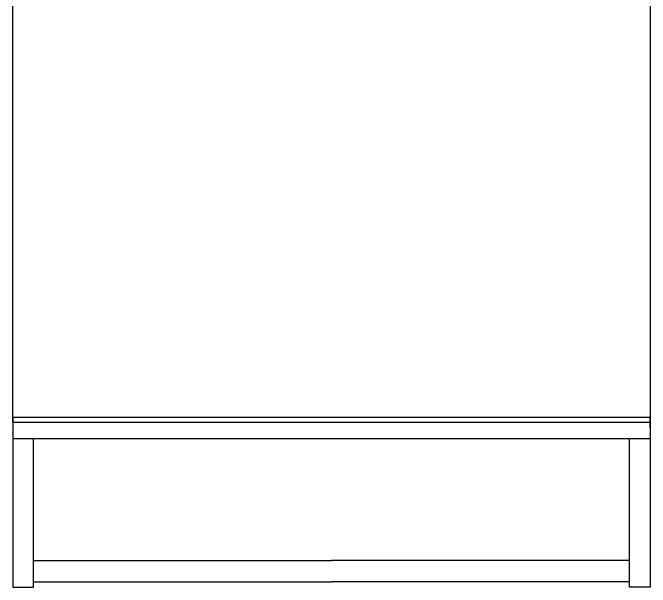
# Model space of a CAD drawing. Header units: centimetres. Extents: x 4 to 257, y 1 to 229.
# Drawn here: x 90.3 to 150.3, y 60.3 to 114.4 of the extents above; entities that cross this region are included whole.
import ezdxf

# ---------------------------------------------------------------- set-up
doc = ezdxf.new("R2010")
doc.units = ezdxf.units.CM

msp = doc.modelspace()

# ---------------------------------------------------------------- linework, layer by layer
for p, q in [((90.26, 76.35), (90.26, 75.35)), ((90.26, 76.35), (150.26, 76.35)), ((150.26, 75.35), (150.26, 76.35)), ((90.26, 75.85), (90.26, 60.35)), ((150.26, 75.85), (150.26, 60.35)), ((90.26, 74.35), (150.26, 74.35)), ((92.213, 60.35), (92.213, 74.35)), ((148.307, 60.35), (148.307, 74.35)), ((92.213, 62.85), (120.26, 62.85)), ((148.307, 62.85), (120.26, 62.85)), ((92.213, 60.85), (120.26, 60.85)), ((148.307, 60.85), (120.26, 60.85)), ((90.26, 60.35), (92.213, 60.35)), ((150.26, 60.35), (148.307, 60.35))]:
    msp.add_line(p, q)
msp.add_lwpolyline([(90.26, 157.85), (150.26, 157.85), (150.26, 75.85), (90.26, 75.85)], close=True)

doc.saveas('drawing.dxf')
